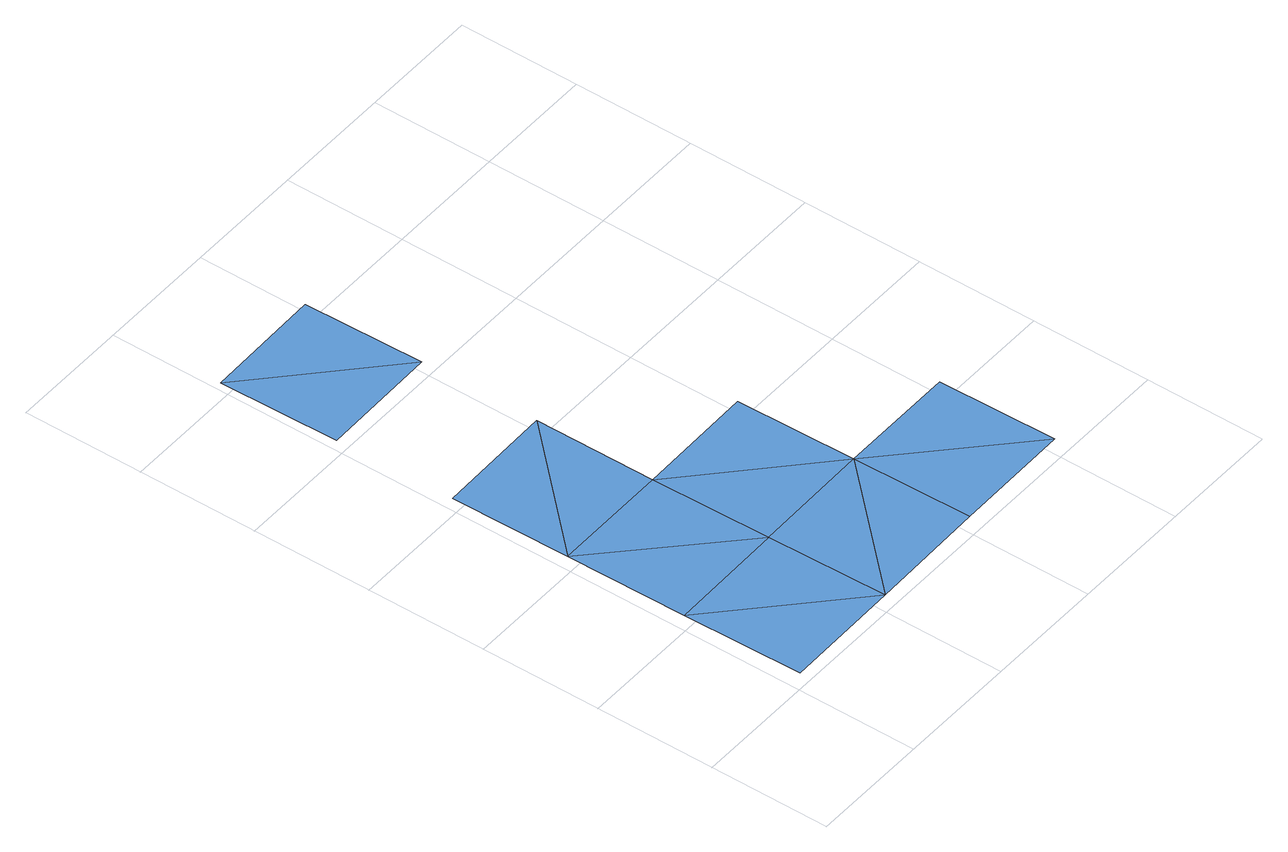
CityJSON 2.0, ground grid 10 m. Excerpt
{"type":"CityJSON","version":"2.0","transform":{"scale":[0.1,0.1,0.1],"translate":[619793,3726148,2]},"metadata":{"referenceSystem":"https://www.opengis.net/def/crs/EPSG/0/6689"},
"CityObjects":{
"waterbody1":{"type":"WaterBody","attributes":{"name":"福岡県津波浸水想定図","class":"1140","function":"2","WaterBodyTsunamiRiskAttribute.description":"1","WaterBodyTsunamiRiskAttribute.rank":"1"},"geometry":[{"type":"MultiSurface","lod":"1","boundaries":[[[0,1,2]],[[3,4,2]],[[1,3,2]],[[5,6,4]],[[4,3,7]],[[5,4,7]],[[8,9,10]],[[1,11,3]],[[12,11,1]],[[3,11,7]],[[13,9,8]],[[7,11,14]],[[15,11,12]],[[16,11,15]]]}]}
},
"vertices":[
[13,9,6],[113,11,5],[11,109,6],[111,111,5],[9,209,7],[107,311,7],[8,309,7],[109,211,5],[106,411,7],[4,509,7],[6,409,7],[211,113,5],[213,13,5],[104,511,7],[209,213,5],[313,15,4],[311,114,4]
]}
